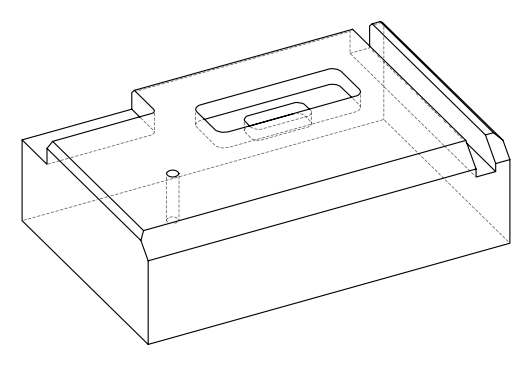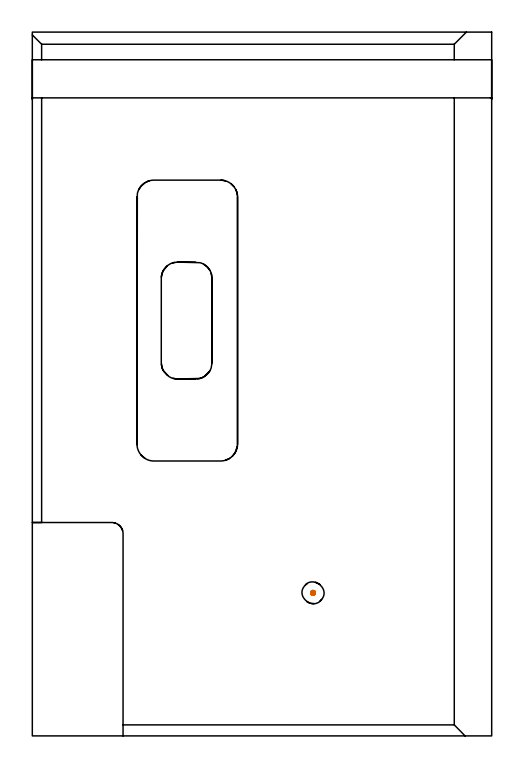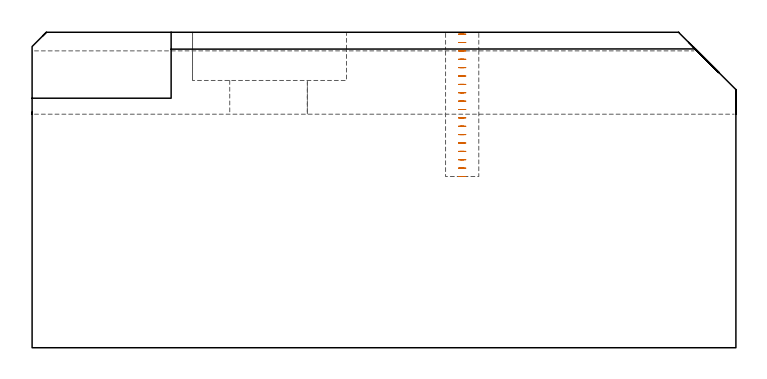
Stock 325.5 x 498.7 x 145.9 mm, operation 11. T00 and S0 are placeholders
(PLAN: 11 operations, 3 tool changes, 118.4 min)
(1 AREA_MILL | FG_CHAMFER_SURFACE | UGT0205_001 | 7.39 min | 6739 mm3)
(2 AREA_MILL_1 | FG_CHAMFER_SURFACE_1 | UGT0205_001 | 36.39 min | 161690 mm3)
(3 AREA_MILL_2 | FG_CHAMFER_SURFACE_2 | UGT0205_001 | 5.95 min | 7364 mm3)
(4 AREA_MILL_3 | FG_CHAMFER_SURFACE_3 | UGT0205_001 | 0.52 min | 505 mm3)
(5 AREA_MILL_4 | FG_CHAMFER_SURFACE_4 | UGT0205_001 | 9.78 min | 11445 mm3)
(6 AREA_MILL_5 | FG_CHAMFER_SURFACE_5 | UGT0205_001 | 1.7 min | 9416 mm3)
(7 MILL_CORNER_NOTCH_RECTANGULAR | CORNER_NOTCH_RECTANGULAR | NXT0201_011 | Follow Part, ap 3, ae 75% | 30.43 min | 295892 mm3)
(8 MILL_RECTANGULAR_POCKET | POCKET_RECTANGULAR_STRAIGHT | UGT0201_094 | Follow Part, ap 5, ae 75% | 11.43 min | 313304 mm3)
(9 MILL_RECTANGULAR_POCKET_1 | POCKET_RECTANGULAR_STRAIGHT_1 | UGT0201_094 | Follow Part, ap 5, ae 75% | 1.74 min | 44585 mm3)
(10 MILL_RECTANGULAR_SLOT | SLOT_RECTANGULAR | UGT0201_094 | Follow Part, ap 5, ae 75% | 11.9 min | 327057 mm3)
(11 MILL_BLIND_HOLE_FROM_SOLID_MATERIAL | STEP1POCKET | NXT0201_011 | Spiral | 1.18 min | 12363 mm3)
(TOOL UGT0205_001 | Chamfer Mill 20 x 3 x 45 deg. | D20 FL50 Z2)
(TOOL NXT0201_011 | ENDMILL 12mm [2P460-1200-NA 1630] | D12 FL38 Z6)
(TOOL UGT0201_094 | End mill 20 mm | D20 FL38 Z4)
(OP 11 MILL_BLIND_HOLE_FROM_SOLID_MATERIAL)
G17 G21 G94 G90
T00 M6
G54
G17 G0 G90 X198.9 Y101.4 S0 M3
G43 Z155.9 H1
Z145.028
G94 G3 X199.661 Y102.339 R0.778 F250.
X198.547 Y103.063 R0.939
X197.237 Y101.047 R1.7
X198.547 Y103.063 R-1.7
X197.892 Y102.055 R0.85
X198.9 Y101.4 R0.85
G0 Z141.156
G3 X199.661 Y102.339 R0.778
X198.547 Y103.063 R0.939
X197.237 Y101.047 R1.7
X198.547 Y103.063 R-1.7
X197.892 Y102.055 R0.85
X198.9 Y101.4 R0.85
G0 Z137.283
G3 X199.661 Y102.339 R0.778
X198.547 Y103.063 R0.939
X197.237 Y101.047 R1.7
X198.547 Y103.063 R-1.7
X197.892 Y102.055 R0.85
X198.9 Y101.4 R0.85
G0 Z133.411
G3 X199.661 Y102.339 R0.778
X198.547 Y103.063 R0.939
X197.237 Y101.047 R1.7
X198.547 Y103.063 R-1.7
X197.892 Y102.055 R0.85
X198.9 Y101.4 R0.85
G0 Z129.539
G3 X199.661 Y102.339 R0.778
X198.547 Y103.063 R0.939
X197.237 Y101.047 R1.7
X198.547 Y103.063 R-1.7
X197.892 Y102.055 R0.85
X198.9 Y101.4 R0.85
G0 Z125.667
G3 X199.661 Y102.339 R0.778
X198.547 Y103.063 R0.939
X197.237 Y101.047 R1.7
X198.547 Y103.063 R-1.7
X197.892 Y102.055 R0.85
X198.9 Y101.4 R0.85
G0 Z121.794
G3 X199.661 Y102.339 R0.778
X198.547 Y103.063 R0.939
X197.237 Y101.047 R1.7
X198.547 Y103.063 R-1.7
X197.892 Y102.055 R0.85
X198.9 Y101.4 R0.85
G0 Z117.922
G3 X199.661 Y102.339 R0.778
X198.547 Y103.063 R0.939
X197.237 Y101.047 R1.7
X198.547 Y103.063 R-1.7
X197.892 Y102.055 R0.85
X198.9 Y101.4 R0.85
G0 Z114.05
G3 X199.661 Y102.339 R0.778
X198.547 Y103.063 R0.939
X197.237 Y101.047 R1.7
X198.547 Y103.063 R-1.7
X197.892 Y102.055 R0.85
X198.9 Y101.4 R0.85
G0 Z110.178
G3 X199.661 Y102.339 R0.778
X198.547 Y103.063 R0.939
X197.237 Y101.047 R1.7
X198.547 Y103.063 R-1.7
X197.892 Y102.055 R0.85
X198.9 Y101.4 R0.85
G0 Z106.306
G3 X199.661 Y102.339 R0.778
X198.547 Y103.063 R0.939
X197.237 Y101.047 R1.7
X198.547 Y103.063 R-1.7
X197.892 Y102.055 R0.85
X198.9 Y101.4 R0.85
G0 Z102.433
G3 X199.661 Y102.339 R0.778
X198.547 Y103.063 R0.939
X197.237 Y101.047 R1.7
X198.547 Y103.063 R-1.7
X197.892 Y102.055 R0.85
X198.9 Y101.4 R0.85
G0 Z98.561
G3 X199.661 Y102.339 R0.778
X198.547 Y103.063 R0.939
X197.237 Y101.047 R1.7
X198.547 Y103.063 R-1.7
X197.892 Y102.055 R0.85
X198.9 Y101.4 R0.85
G0 Z94.689
G3 X199.661 Y102.339 R0.778
X198.547 Y103.063 R0.939
X197.237 Y101.047 R1.7
X198.547 Y103.063 R-1.7
X197.892 Y102.055 R0.85
X198.9 Y101.4 R0.85
G0 Z90.817
G3 X199.661 Y102.339 R0.778
X198.547 Y103.063 R0.939
X197.237 Y101.047 R1.7
X198.547 Y103.063 R-1.7
X197.892 Y102.055 R0.85
X198.9 Y101.4 R0.85
G0 Z86.944
G3 X199.661 Y102.339 R0.778
X198.547 Y103.063 R0.939
X197.237 Y101.047 R1.7
X198.547 Y103.063 R-1.7
X197.892 Y102.055 R0.85
X198.9 Y101.4 R0.85
G0 Z83.072
G3 X199.661 Y102.339 R0.778
X198.547 Y103.063 R0.939
X197.237 Y101.047 R1.7
X198.547 Y103.063 R-1.7
X197.892 Y102.055 R0.85
X198.9 Y101.4 R0.85
G0 Z79.2
G3 X199.661 Y102.339 R0.778
X198.547 Y103.063 R0.939
X197.237 Y101.047 R1.7
X198.547 Y103.063 R-1.7
X197.892 Y102.055 R0.85
X198.9 Y101.4 R0.85
G0 Z155.9
M5
M2
